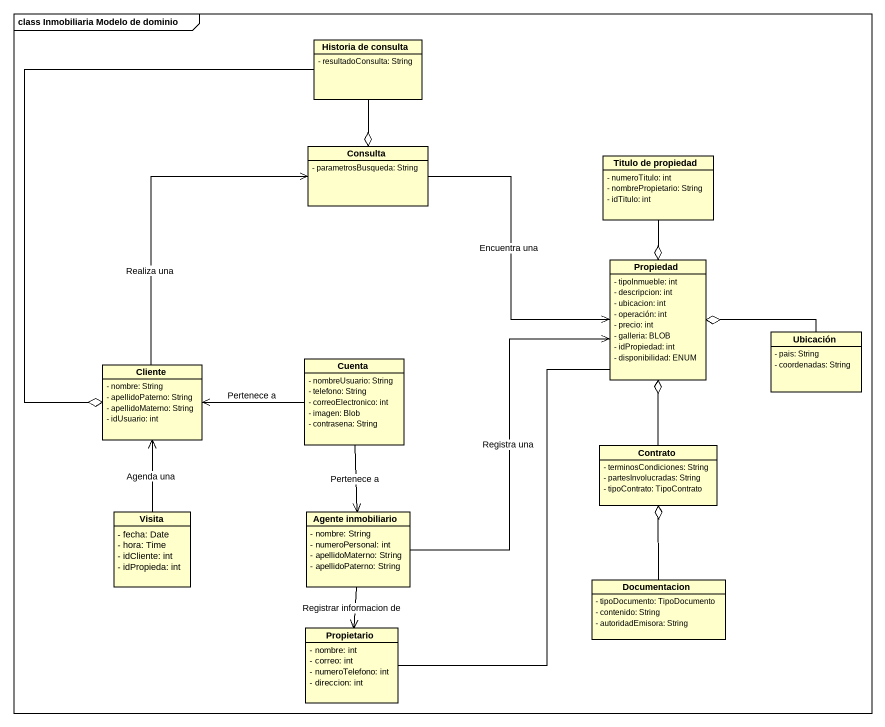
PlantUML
@startuml
mainframe class Inmobiliaria Modelo de dominio
hide circle
hide empty members
skinparam classAttributeIconSize 0
class "Historia de consulta" as Historia_de_consulta {
  - resultadoConsulta: String
}
class Consulta {
  - parametrosBusqueda: String
}
class "Titulo de propiedad" as Titulo_de_propiedad {
  - numeroTitulo: int
  - nombrePropietario: String
  - idTitulo: int
}
class Propiedad {
  - tipoInmueble: int
  - descripcion: int
  - ubicacion: int
  - operación: int
  - precio: int
  - galleria: BLOB
  - idPropiedad: int
  - disponibilidad: ENUM
}
class Ubicación {
  - pais: String
  - coordenadas: String
}
class Cliente {
  - nombre: String
  - apellidoPaterno: String
  - apellidoMaterno: String
  - idUsuario: int
}
class Cuenta {
  - nombreUsuario: String
  - telefono: String
  - correoElectronico: int
  - imagen: Blob
  - contrasena: String
}
class Contrato {
  - terminosCondiciones: String
  - partesInvolucradas: String
  - tipoContrato: TipoContrato
}
class Visita {
  - fecha: Date
  - hora: Time
  - idCliente: int
  - idPropieda: int
}
class "Agente inmobiliario" as Agente_inmobiliario {
  - nombre: String
  - numeroPersonal: int
  - apellidoMaterno: String
  - apellidoPaterno: String
}
class Documentacion {
  - tipoDocumento: TipoDocumento
  - contenido: String
  - autoridadEmisora: String
}
class Propietario {
  - nombre: int
  - correo: int
  - numeroTelefono: int
  - direccion: int
}
Historia_de_consulta --o Consulta
Historia_de_consulta --o Cliente
Consulta -right-> Propiedad : Encuentra una
Titulo_de_propiedad --o Propiedad
Propiedad -- Propietario
Ubicación -left-o Propiedad
Cliente -up-> Consulta : Realiza una
Cliente <-right- Cuenta : Pertenece a
Cliente <-- Visita : Agenda una
Contrato -up-o Propiedad
Agente_inmobiliario -up-> Propiedad : Registra una
Agente_inmobiliario <-up- Cuenta : Pertenece a
Agente_inmobiliario --> Propietario : Registrar informacion de
Documentacion -up-o Contrato
@enduml
